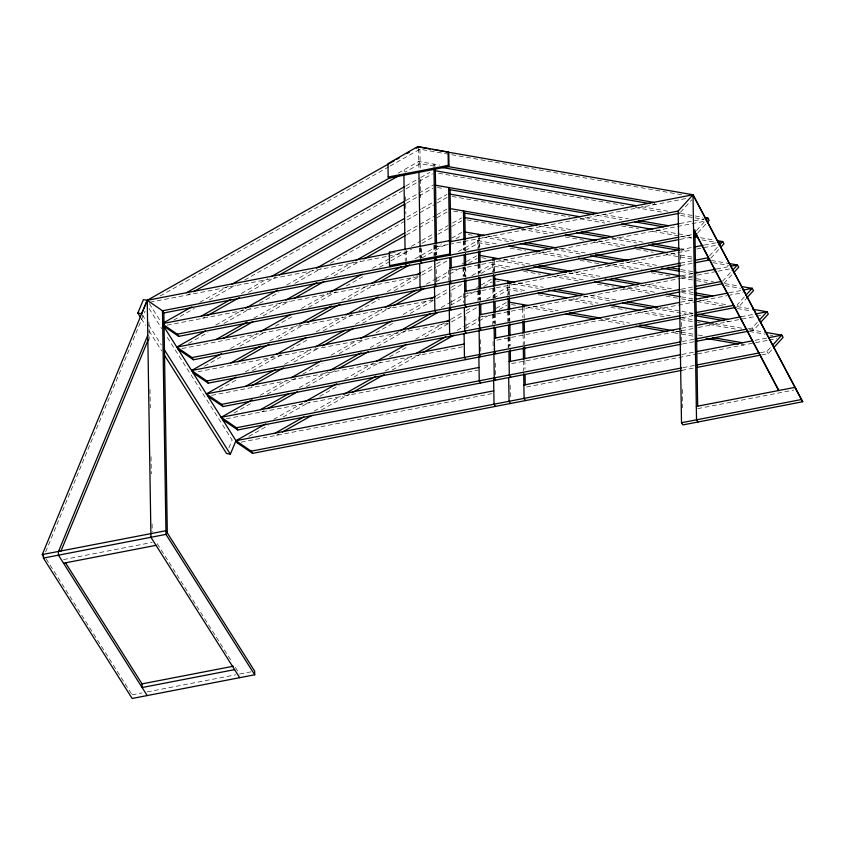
<?xml version="1.0" encoding="UTF-8"?>
<svg xmlns="http://www.w3.org/2000/svg" width="845" height="845" viewBox="0 0 845 845"><rect width="100%" height="100%" fill="white"/><g stroke="black" fill="none" stroke-linecap="round" stroke-linejoin="round"><path stroke-width="0.63" stroke-dasharray="4.22 3.17" d="M45.641 551.891L145.097 311.013M228.889 447.871L232.164 440.023L165.958 335.285M680.436 212.275L691.77 199.821M696.46 230.6L704.307 221.992M697.843 232.797L705.691 224.178M709.504 255.919L718.218 246.349M710.888 258.116L719.613 248.536M722.549 281.237L731.263 271.657M723.933 283.424L732.657 273.854M744.308 296.975L737.336 304.633L738.72 306.83L745.702 299.172M748.247 328.779L752.124 328.029L758.229 321.332M749.642 330.976L753.508 330.226L759.613 323.529M760.458 352.682L766.911 351.435L771.274 346.651M761.841 354.879L768.306 353.622L772.657 348.837M160.064 296.035L389.017 166.666M390.158 166.021L419.923 149.206L684.027 195.153M398.175 173.119L418.761 161.479L439.537 165.092M187.896 294.905L190.188 293.606M434.425 166.159L420.155 163.677L405.209 172.116L403.815 169.929L403.857 172.538M199.8 302.362L228.414 286.191M405.853 185.932L419.585 178.179M420.736 177.524L429.894 172.348M173.711 320.075L194.318 308.436M209.19 300.028L235.523 285.145M244.68 279.98L404.945 189.428M406.096 188.773L432.418 173.901M241.343 293.479L267.654 278.618M406.096 200.392L433.548 184.886M202.684 318.301L204.976 317.012M248.451 292.444L275.914 276.928M406.339 203.233L432.809 188.277M215.728 325.114L243.202 309.587M286.708 285.008L313.03 270.136M406.899 217.102L420.641 209.338M421.782 208.683L433.231 202.219M437.816 199.631L446.973 194.456M188.498 343.471L207.954 332.476M223.988 323.424L250.31 308.552M259.468 303.376L278.934 292.381M294.958 283.328L321.29 268.446M330.448 263.27L406.001 220.587M407.142 219.932L435.766 203.772M436.907 203.117L447.216 197.297M253.849 318.174L282.452 302.014M324.776 278.1L353.379 261.939M407.153 231.551L435.756 215.39M436.897 214.746L448.346 208.282M263.239 315.84L289.55 300.978M334.176 275.766L360.488 260.894M406.255 235.037L432.566 220.175M436.918 217.714L447.596 211.683M230.516 348.51L256.848 333.638M301.496 308.414L327.818 293.532M372.465 268.309L389.64 258.602M390.781 257.957L402.231 251.493M411.388 246.317L420.546 241.142M421.697 240.498L433.136 234.033M438.861 230.791L448.019 225.615M452.603 223.038L461.761 217.862M204.427 366.234L222.742 355.882M239.917 346.175L265.108 331.948M275.407 326.128L293.722 315.776M308.605 307.369L336.078 291.842M346.376 286.022L364.702 275.681M379.574 267.273L389.883 261.443M391.024 260.799L411.631 249.159M421.93 243.339L433.379 236.864M437.963 234.287L450.554 227.168M451.695 226.523L462.004 220.703M269.777 340.926L297.239 325.409M341.855 300.207L368.166 285.335M415.075 258.834L441.396 243.962M451.695 238.142L463.134 231.678M278.026 339.246L304.348 324.374M347.823 299.806L375.275 284.3M422.183 257.788L447.354 243.571M455.973 238.702L462.384 235.079M245.303 371.916L273.928 355.745M316.283 331.81L342.616 316.938M387.253 291.705L413.585 276.833M421.602 272.301L435.333 264.538M436.485 263.893L442.21 260.661M458.233 251.609L477.689 240.614L497.113 243.994M219.225 389.629L237.54 379.278M252.423 370.87L281.036 354.699M290.194 349.524L308.509 339.183M323.392 330.775L352.016 314.604M358.882 310.717L379.489 299.077M394.372 290.669L420.694 275.787M421.845 275.143L435.576 267.379M436.728 266.735L448.167 260.271M465.341 250.564L479.083 242.8L492.022 245.061M284.564 364.332L310.886 349.46M355.502 324.248L381.813 309.386M426.44 284.173L435.587 278.998M436.728 278.354L452.751 269.301M461.898 264.126L465.331 262.193M466.482 261.549L477.921 255.084M293.965 361.998L319.135 347.77M362.611 323.212L391.214 307.052M435.83 281.839L448.42 274.731M449.561 274.086L462.141 266.967M468.626 263.302L477.171 258.486M260.102 395.312L286.423 380.44M331.071 355.206L357.403 340.334M403.192 314.456L428.373 300.228M436.39 295.708L450.121 287.944M451.272 287.3L456.997 284.057M471.88 275.65L492.487 264.01L510.602 267.168M234.012 413.025L252.328 402.685M267.21 394.266L295.824 378.106M302.69 374.219L322.156 363.223M339.331 353.527L364.512 339.289M375.962 332.824L393.126 323.128M410.3 313.421L435.481 299.193M436.633 298.549L450.364 290.786M451.515 290.141L462.965 283.666M481.28 273.315L493.871 266.207L505.521 268.235M299.352 387.728L327.955 371.568M370.29 347.654L398.893 331.483M441.227 307.569L450.374 302.394M451.526 301.749L467.538 292.697M476.696 287.532L480.129 285.589M481.27 284.945L492.709 278.48M261.844 411.895L264.126 410.607M306.46 386.693L335.064 370.532M377.398 346.608L406.001 330.448M450.617 305.235L463.208 298.127M464.349 297.482L474.647 291.662M483.794 286.497L491.959 281.881M273.738 419.363L302.362 403.192M344.718 379.257L373.332 363.086M415.687 339.151L444.312 322.98M451.177 319.104L464.919 311.34M466.06 310.696L471.785 307.464M486.667 299.056L507.275 287.406L526.688 290.786M248.8 436.432L268.256 425.436M283.138 417.029L309.471 402.146M319.769 396.326L339.236 385.331M354.118 376.923L380.44 362.051M389.598 356.875L407.924 346.524M425.088 336.817L450.279 322.589M451.42 321.945L465.162 314.182M466.303 313.537L477.752 307.073M493.776 298.01L508.658 289.603L521.608 291.852M314.139 411.124L340.461 396.263M385.077 371.05L411.388 356.178M457.156 330.321L465.162 325.8M466.313 325.156L482.326 316.104M496.057 308.34L507.496 301.876M276.632 435.302L278.924 434.003M321.248 410.089L349.851 393.928M392.186 370.015L420.789 353.854M465.405 328.642L477.995 321.522M479.136 320.878L489.435 315.058M499.279 309.502L506.746 305.277M391.33 253.099L395.164 252.359M149.914 302.246L387.031 256.394M388.33 256.141L406.466 252.634M448.199 244.564L436.538 246.814L435.143 244.627L435.344 256.774M449.487 244.311L688.052 198.174M679.919 223.555L703.991 218.897M167.204 325.167L418.666 276.537M452.624 269.967L704.107 221.337M680.056 236.927L691.675 234.688M680.151 239.378L691.77 237.128M679.824 249.824L692.171 247.437M704.445 245.071L716.243 242.779M181.992 348.562L433.453 299.933M467.412 293.363L692.287 249.877M696.755 249.011L717.627 244.976M680.637 263.08L692.256 260.83M680.732 265.52L692.351 263.27M681.651 275.734L693.312 273.474M716.634 268.963L728.496 266.671M198.047 371.715L448.241 323.329M482.199 316.769L680.447 278.428M681.746 278.174L695.995 275.417M697.294 275.174L716.729 271.414M718.028 271.161L729.89 268.868M681.218 289.222L692.837 286.983M681.313 291.673L692.932 289.423M680.89 302.14L692.551 299.88M729.351 292.771L742.026 290.321M211.662 395.344L463.039 346.735M496.987 340.165L695.234 301.823M696.534 301.58L726.932 295.697M728.2 295.454L743.178 292.56M681.799 315.375L693.418 313.125M681.894 317.815L693.513 315.565M681.429 328.293L694.389 325.79M741.033 316.769L754.279 314.213M226.365 418.761L343.07 396.189M344.359 395.946L477.826 370.131M511.774 363.572L673.74 332.243M675.039 331.99L680.225 330.986M681.514 330.744L697.072 327.733M698.361 327.48L762 315.174M682.38 341.517L693.998 339.278M682.475 343.968L694.094 341.718M681.968 354.456L693.629 352.196M755.124 340.303L767.482 337.916M241.152 442.157L492.614 393.527M526.562 386.968L696.312 354.139M697.6 353.886L767.915 340.292M769.182 340.049L776.787 338.581M682.961 367.67L694.579 365.42M681.767 370.363L693.386 368.114M697.716 408.642L793.814 390.052M63.481 559.57L152.121 542.427M132.095 694.833L142.118 692.889M147.125 691.928L235.776 674.785M239.631 674.035L250.902 671.86M652.509 204.099L655.107 204.553L653.724 202.356M641.767 206.676L667.656 211.176M680.605 213.426L702.617 217.26M438.597 173.278L623.726 205.493M635.387 207.511L662.575 212.243M680.7 215.401L704.001 219.457M603.605 214.461L628.268 218.76M437.457 187.516L444.026 188.657M597.204 215.306L621.867 219.594M585.353 217.683L609.942 221.96M656.554 230.072L691.506 236.156M700.568 237.73L714.817 240.212M452.096 196.452L569.9 216.954M580.261 218.749L604.862 223.027M621.688 225.964L638.524 228.889M652.762 231.361L691.601 238.121M701.963 239.927L716.201 242.399M544.402 224.992L572.963 229.956M617.093 237.635L643.056 242.156M680.7 248.705L683.299 249.159L684.682 251.345L680.795 250.669M453.628 211.155L461.412 212.507M539.3 226.059L566.562 230.801M611.991 238.702L636.655 242.99M527.639 228.477L556.116 233.431M598.841 240.857L626.029 245.589M671.342 253.468L679.105 254.82M680.405 255.053L693.354 257.302M711.479 260.45L728.305 263.387M466.884 219.858L512.197 227.738M521.259 229.312L549.736 234.266M565.273 236.97L584.698 240.35M593.76 241.923L620.948 246.655M636.475 249.359L653.312 252.285M666.251 254.535L679.2 256.796M680.5 257.017L693.439 259.267M712.863 262.647L728.401 265.351M487.797 235.977L515.059 240.709M559.189 248.388L587.75 253.363M630.592 260.809L657.843 265.552M681.218 269.618L692.9 271.657M468.299 234.53L472.302 235.227M482.696 237.033L509.947 241.776M554.088 249.455L581.349 254.197M625.48 261.876L652.741 266.619M681.302 271.583L692.985 273.622M542.427 251.873L569.614 256.605M612.34 264.031L642.115 269.217M680.954 275.966L695.192 278.449M696.491 278.67L713.317 281.607M724.968 283.624L739.217 286.106M510.148 248.208L525.685 250.912M536.047 252.718L564.523 257.672M580.061 260.376L599.485 263.746M607.249 265.098L635.736 270.062M651.263 272.755L670.687 276.135M681.049 277.942L695.287 280.413M696.576 280.646L706.938 282.441M725.063 285.599L740.6 288.303M503.884 259.595L529.847 264.115M573.977 271.794L602.538 276.759M645.379 284.216L673.93 289.18M681.725 290.532L693.407 292.571M481.83 257.714L485.801 258.401M500.082 260.883L524.745 265.182M568.875 272.861L597.436 277.825M640.267 285.272L668.828 290.247M681.809 292.507L693.491 294.535M557.214 275.269L584.402 280.001M628.416 287.659L656.903 292.613M681.503 296.891L693.153 298.919M699.628 300.049L728.105 305.003M737.167 306.577L751.416 309.059M523.646 271.382L540.473 274.308M552.123 276.336L579.311 281.068M597.436 284.226L614.273 287.152M623.335 288.726L651.812 293.68M666.061 296.162L680.299 298.634M681.588 298.866L695.836 301.338M697.125 301.559L723.024 306.07M737.262 308.541L751.501 311.023M518.672 283.001L543.335 287.289M590.063 295.412L616.026 299.933M660.167 307.612L692.615 313.252M496.617 281.11L499.289 281.575M513.57 284.057L538.233 288.356M583.663 296.257L610.924 301M655.065 308.678L692.71 315.227M726.457 321.1L729.055 321.544M573.301 298.898L597.901 303.175M644.503 311.287L670.402 315.787M680.753 317.593L692.404 319.621M715.704 323.667L742.892 328.399M749.367 329.529L763.616 332M538.434 294.789L553.971 297.482M568.21 299.964L592.81 304.242M610.935 307.4L626.472 310.104M638.123 312.122L665.311 316.854M680.848 319.558L692.499 321.586M697.674 322.484L700.262 322.938M709.325 324.512L737.812 329.465M749.462 331.493L765 334.197M770.175 335.095L772.763 335.549M533.459 306.397L558.122 310.685M604.851 318.818L629.525 323.107M676.253 331.24L680.151 331.916M681.44 332.138L697.019 334.852M698.319 335.074L703.515 335.983M511.405 304.517L517.974 305.658M528.357 307.464L553.021 311.752M601.048 320.107L624.413 324.174M673.74 332.75L680.236 333.881M681.535 334.113L694.516 336.363M741.245 344.496L743.843 344.95M752.124 328.029L753.508 330.226M766.911 351.435L768.306 353.622M435.27 166.307L433.886 164.11L433.929 166.718M418.761 161.479L420.155 163.677M149.343 303.651L160.613 321.48M149.058 308.541L161.733 328.599M142.319 314.868L145.836 320.445M148.657 324.902L161.332 344.961M141.337 318.649L145.562 325.336M149.079 330.913L161.754 350.96M157.233 543.662L231.879 661.783M235.406 667.349L238.353 672.029M46.179 558.894L131.387 693.713M680.225 255.306L680.415 267.136M681.281 322.357L681.566 340.767M682.337 389.418L682.623 407.818M524.006 306.703L524.185 318.438M524.439 334.081L524.597 344.517M524.84 360.16L524.988 369.286M522.675 308.425L522.823 317.551M523.087 334.504L523.256 344.929M523.499 360.583L523.657 371.008M509.218 283.307L509.398 295.042M509.641 310.685L509.81 321.121M510.053 336.764L510.2 345.89M508.743 294.863L508.658 289.603L507.275 287.406L507.391 295.306M508.986 310.611L509.155 321.079M509.398 336.775L509.546 345.932M510.158 385.183L510.38 399.569M507.887 285.018L508.035 294.144M508.299 311.097L508.468 321.533M508.711 337.176L508.87 347.612M507.644 311.034L507.803 321.501M508.056 337.197L508.215 347.665M494.431 259.901L494.61 271.636M494.853 287.289L495.022 297.715M495.265 313.368L495.434 323.793M493.955 271.467L493.871 266.207L492.487 264.01L492.603 271.9M494.198 287.216L494.367 297.683M494.61 313.379L494.779 323.846M495.392 363.086L495.592 376.173M493.1 261.623L493.269 272.058M493.512 287.701L493.67 298.127M493.924 313.78L494.103 322.948M492.878 288.948L493.015 298.105M493.269 313.801L493.406 322.959M492.614 314.234L492.783 324.67M493.047 341.623L493.163 349.439M479.633 236.505L479.802 246.941M480.066 263.883L480.213 273.009M480.478 289.962L480.636 300.397M479.157 248.071L479.083 242.8L477.689 240.614L477.816 248.504M479.411 263.82L479.559 272.977M479.823 289.983L479.981 300.44M480.604 339.69L480.805 352.766M479.168 290.426L479.316 299.553M478.312 238.227L478.471 248.652M478.724 264.305L478.861 273.431M479.136 290.374L479.273 299.51M478.069 264.242L478.228 274.699M478.471 290.405L478.619 299.553M477.826 290.838L477.985 301.264M478.238 316.917L478.376 326.043M465.278 240.487L465.447 250.923M465.711 267.865L465.849 277.002M464.623 240.413L464.782 250.88M465.035 266.576L465.194 277.044M465.817 316.283L465.996 328.061M464.528 276.146L464.38 267.02L464.486 276.104M463.937 240.899L464.074 250.025M463.271 240.836L463.419 249.993M463.683 266.999L463.831 276.157M463.039 267.432L463.176 276.568M463.451 293.511L463.588 302.637M451.019 292.888L451.209 304.665M448.653 270.115L448.822 280.551M436.495 244.543L436.664 254.968M435.84 244.638L436.009 255.095M436.231 269.492L436.442 282.568M434.499 245.061L434.668 255.517M433.844 245.409L434.013 255.845M419.923 149.206L420.229 168.905M420.398 179.372L420.683 197.688M421.486 248.705L421.634 257.862M420.81 247.68L420.979 258.105M418.56 148.329L418.888 169.327M420.123 247.817L420.324 260.904M419.469 248.092L419.616 257.218M405.6 196.896L405.864 213.848M406.434 250.352L406.603 261.137M405.093 250.764L405.251 261.38M148.921 321.903L149.195 339.405M149.987 389.503L150.273 407.955M151.044 456.733L151.308 473.876M152.1 523.963L152.216 531.875"/><path stroke-width="1.27" d="M43.634 556.76L42.25 554.563L147.231 300.302L394.499 160.592M58.516 551.426L147.78 335.233M60.914 551.183L148.16 339.859M140.629 317.54L137.809 313.083L143.428 299.626L147.231 300.302L389.534 253.447M167.31 532.92L163.856 312.956L162.472 310.77L147.231 300.302L141.611 313.759L137.809 313.083M164.574 355.418L226.544 453.48L230.347 454.156L235.966 440.699L265.731 423.884M678.176 211.039L693.006 194.762L802.75 401.734L682.897 424.919L681.503 422.722L678.176 211.039L162.472 310.77L165.99 534.378L254.715 674.775L132.147 698.477L43.422 558.08L43.359 554.436M693.84 233.473L695.583 231.562M706.05 220.07L707.793 218.158L709.177 220.355L707.434 222.267M694.358 236.632L696.967 233.759M719.095 245.388L722.581 241.554L723.964 243.751L720.479 247.585M732.14 270.706L737.368 264.96L738.752 267.157L733.523 272.893M746.05 295.063L752.156 288.356L753.55 290.553L746.568 298.211M759.095 320.371L766.943 311.763L768.337 313.949L760.489 322.568M773.017 344.728L781.741 335.159L783.125 337.356L773.534 347.887M417.852 146.523L387.971 163.655L388.172 177.017L388.869 178.115L449.001 166.486L448.79 153.125L448.093 152.026L417.852 146.523L418.55 147.621M396.791 159.304L399.072 158.004M407.089 153.484L409.381 152.185M416.247 148.308L418.539 147.009L430.189 149.037M186.513 292.708L391.309 176.996M193.621 291.673L399.558 175.316M163.159 323.054L191.783 306.883M231.847 284.247L404.702 186.587M201.3 316.104L231.044 299.299M271.087 276.674L403.804 201.691M207.268 315.713L239.293 297.62M279.346 274.995L405.188 203.877M679.433 265.774L193.442 359.759L192.047 357.562L176.806 347.105L205.43 330.934M245.494 308.298L277.551 290.184M316.463 268.192L404.618 218.39M216.088 339.51L246.983 322.051M285.874 300.07L316.769 282.621M355.671 260.64L404.871 232.85M223.196 338.465L252.94 321.66M294.134 298.391L323.878 281.586M363.92 258.961L405.104 235.681M680.024 291.916L208.229 383.155L206.835 380.968L191.593 370.501L221.358 353.685M260.281 331.694L291.187 314.234M330.11 292.243L362.167 274.129M230.875 362.906L260.63 346.101M299.521 324.121L331.557 306.017M371.599 283.392L401.354 266.587M237.984 361.871L268.879 344.411M307.77 322.441L339.806 304.337M379.859 281.712L409.603 264.907M680.605 318.069L223.017 406.561L221.633 404.364L206.381 393.907L236.146 377.081M276.22 354.446L305.974 337.63M346.049 314.995L378.095 296.88M417.018 274.889L420.451 272.956M245.663 386.302L275.417 369.497M315.46 346.872L345.204 330.068M385.246 307.443L416.141 289.983M251.63 385.911L283.666 367.818M322.568 345.837L353.453 328.378M393.495 305.753L424.391 288.303M681.186 344.211L237.804 429.957L236.42 427.76L221.179 417.303L252.085 399.843M291.007 377.852L320.773 361.026M360.836 338.391L391.742 320.931M430.665 298.94L435.249 296.352M260.461 409.709L289.053 393.548M330.247 370.279L361.132 352.819M400.034 330.839L430.929 313.389M267.559 408.663L297.313 391.858M338.496 368.589L368.24 351.784M408.283 329.159L438.037 312.354M304.654 401.893L336.701 383.788M376.764 361.142L406.529 344.327M446.604 321.691L450.036 319.748M275.248 433.105L303.851 416.944M343.894 394.319L375.93 376.215M415.972 353.59L445.716 336.785M282.357 432.07L312.101 415.265M352.143 392.64L384.179 374.536M423.081 352.555L453.966 335.106M388.172 177.017L448.304 165.388L449.001 166.486M390.263 266.714L389.566 265.615L389.355 252.254L449.487 240.624L450.184 241.723L450.396 255.084L449.698 253.986L448.674 187.516L450.058 189.702L450.881 241.86M449.403 241.871L693.122 194.741M389.566 265.615L449.698 253.986M163.856 312.956L679.57 213.225M163.286 323.455L419.87 273.843M449.941 268.023L679.285 223.671M705.205 218.665L707.92 218.137M163.032 324.406L177.26 334.166L678.757 237.181M163.402 325.895L178.644 336.363L678.852 239.621M176.806 347.105L434.657 297.239M464.729 291.419L678.524 250.078M694.706 246.951L703.146 245.314M717.394 242.557L722.707 241.533M178.073 349.323L193.442 359.759M192.047 357.562L679.338 263.334M694.843 260.334L707.761 257.831L709.145 260.028L694.939 262.774M191.593 370.501L449.455 320.635M479.516 314.826L680.352 275.988M694.611 273.231L715.831 269.122M730.893 266.207L737.495 264.939M192.861 372.719L208.229 383.155M206.835 380.968L679.929 289.476M695.424 286.476L721.26 281.48M695.519 288.927L722.644 283.677M206.381 393.907L464.243 344.042M494.304 338.222L679.591 302.394M696.438 299.13L728.084 293.014M743.093 290.11L752.282 288.335M207.648 396.125L223.017 406.561M221.633 404.364L680.51 315.629M696.005 312.629L733.46 305.383M696.1 315.069L736.143 307.326M221.179 417.303L479.03 367.438M509.091 361.628L680.13 328.547M695.678 325.536L741.033 316.769M755.282 314.013L767.07 311.731M222.436 419.521L237.804 429.957M236.42 427.76L681.091 341.771M695.298 339.025L746.959 329.032M695.393 341.464L748.343 331.229M493.818 390.834L235.966 440.699L251.208 451.167L252.592 453.353L681.767 370.363M523.879 385.024L680.669 354.699M696.217 351.7L752.589 340.799M768.781 337.662L781.857 335.138M237.223 442.917L252.592 453.353M251.208 451.167L681.672 367.913M697.167 364.924L759.169 352.935M697.262 367.364L760.553 355.122M696.333 406.445L794.923 387.38L796.317 389.577M681.503 422.722L801.366 399.537L802.75 401.734M42.25 554.563L165.926 530.734L254.662 671.131L254.715 674.775M43.422 558.08L165.99 534.378M63.533 563.214L156.04 545.331M233.262 666.24L142.044 683.88L142.097 687.524L234.604 669.641M432.777 149.491L693.006 194.762L801.366 399.537M446.023 166.222L653.724 202.356M442.22 167.511L649.911 203.645M434.626 170.637L636.581 205.768M705.205 217.704L707.793 218.158M434.816 185.097L597.119 213.331M638.651 220.566L668.511 225.752M449.223 189.555L593.306 214.63M634.848 221.855L663.409 226.819M449.413 194.033L580.166 216.785M621.603 223.988L652.667 229.396M694.094 236.6L697.981 237.276M717.405 240.656L722.581 241.554M449.603 208.504L540.504 224.316M582.047 231.541L613.206 236.959M652.15 243.74L679.401 248.483M464.011 212.961L536.702 225.604M576.945 232.607L606.794 237.804M648.337 245.029L679.496 250.447M464.201 217.44L523.752 227.801M565.178 235.005L596.253 240.413M635.091 247.162L667.455 252.792M707.592 259.774L710.18 260.228M728.305 263.387L737.368 264.96M464.391 231.9L483.9 235.29M525.442 242.526L556.591 247.944M595.535 254.715L627.993 260.366M668.237 267.358L679.919 269.397M695.488 272.101L698.086 272.555M520.34 243.582L550.19 248.779M590.433 255.781L622.892 261.422M661.825 268.203L680.003 271.361M508.764 246.022L539.839 251.419M578.677 258.179L611.041 263.809M651.178 270.791L679.655 275.745M741.804 286.561L752.156 288.356M479.178 255.296L499.986 258.919M538.93 265.689L571.389 271.34M611.622 278.343L641.482 283.529M696.005 293.014L712.874 295.951M533.829 266.756L566.277 272.407M605.221 279.177L637.679 284.828M696.09 294.989L707.772 297.017M522.263 269.196L553.327 274.593M594.764 281.808L624.539 286.983M665.966 294.187L680.204 296.669M752.705 309.281L766.943 311.763M493.966 278.702L514.774 282.314M555.017 289.317L584.877 294.514M627.708 301.971L657.568 307.157M697.812 314.16L727.661 319.357M508.373 283.159L510.971 283.614M548.616 290.162L581.064 295.803M622.607 303.028L651.168 308.002M695.298 315.681L723.859 320.646M538.339 292.814L566.826 297.767M609.551 305.203L640.616 310.611M696.291 320.297L713.117 323.223M764.905 332.233L781.741 335.159M508.753 302.098L528.273 305.489M569.805 312.724L600.964 318.142M639.908 324.913L673.655 330.786M712.599 337.556L742.459 342.753M566.002 314.013L594.563 318.977M636.095 326.202L667.254 331.62M706.198 338.401L738.646 344.042M697.928 422.004L696.534 419.817L693.006 194.762M479.633 236.505L478.249 234.308L478.291 236.917M494.431 259.901L493.036 257.714L493.079 260.323M509.218 283.307L507.824 281.11L507.866 283.719M524.006 306.703L522.622 304.506L522.654 307.115M435.355 257.989L436.749 260.186M451.536 283.582L450.153 281.396L449.783 257.926M466.324 306.988L464.94 304.791L464.549 280.022M481.111 330.384L479.728 328.187L479.337 303.418M495.899 353.78L494.515 351.594L494.124 326.814M510.686 377.187L509.303 374.99L508.933 351.52M525.474 400.583L524.09 398.396L523.699 373.617M420.324 260.904L421.708 263.091M436.506 286.497L435.112 284.3L434.721 259.447M451.293 309.893L449.899 307.696L449.519 282.843M466.081 333.289L464.697 331.103L464.327 307.548M480.868 356.696L479.485 354.499L479.094 329.645M495.656 380.092L494.272 377.895L493.881 353.041M510.443 403.487L509.06 401.301L508.69 377.747M405.294 263.809L406.677 266.006M421.465 289.402L420.081 287.205L419.712 263.735M436.263 312.798L434.869 310.611L434.478 285.832M451.05 336.204L449.656 334.007L449.276 309.228M465.838 359.6L464.454 357.403L464.085 333.933M480.625 382.996L479.242 380.81L478.851 356.03M495.413 406.403L494.029 404.206L493.638 379.426M389.355 252.254L390.052 253.342M177.26 334.166L178.644 336.363M163.423 325.938L237.35 442.896M164.152 349.418L230.347 454.156M239.684 677.679L150.949 537.283L147.231 300.228M65.435 562.664L142.203 684.123M147.188 695.572L58.453 555.176L58.389 551.521M694.939 231.889L778.805 390.39M693.555 229.692L778.657 390.527M694.907 229.861L697.674 406.213M524.227 321.047L524.418 332.782M524.639 347.126L524.819 358.861M525.072 374.504L525.231 384.94M522.886 321.459L523.066 333.194M523.298 347.538L523.477 359.273M509.44 297.651L509.619 309.386M509.852 323.73L510.031 335.465M510.264 349.798L510.443 361.533M508.099 298.063L508.278 309.798M508.521 325.441L508.69 335.877M494.674 275.554L494.832 285.98M495.085 301.633L495.244 312.058M495.487 327.712L495.656 338.137M493.311 274.657L493.491 286.392M493.712 300.736L493.902 312.47M479.865 250.849L480.044 262.584M480.287 278.227L480.456 288.663M480.699 304.306L480.868 314.741M478.513 251.261L478.703 262.996M478.925 277.34L479.115 289.075M465.257 239.188L464.845 213.109L463.461 210.912L463.916 239.6M465.479 253.521L465.669 265.256M465.891 279.6L466.081 291.335M464.158 255.243L464.317 265.679M451.124 257.503L451.283 267.939M448.093 152.026L448.304 165.388M435.312 168.915L436.474 243.233M433.95 168.028L435.133 243.645M418.93 171.947L420.102 246.508M403.899 175.137L405.072 249.465"/></g></svg>
